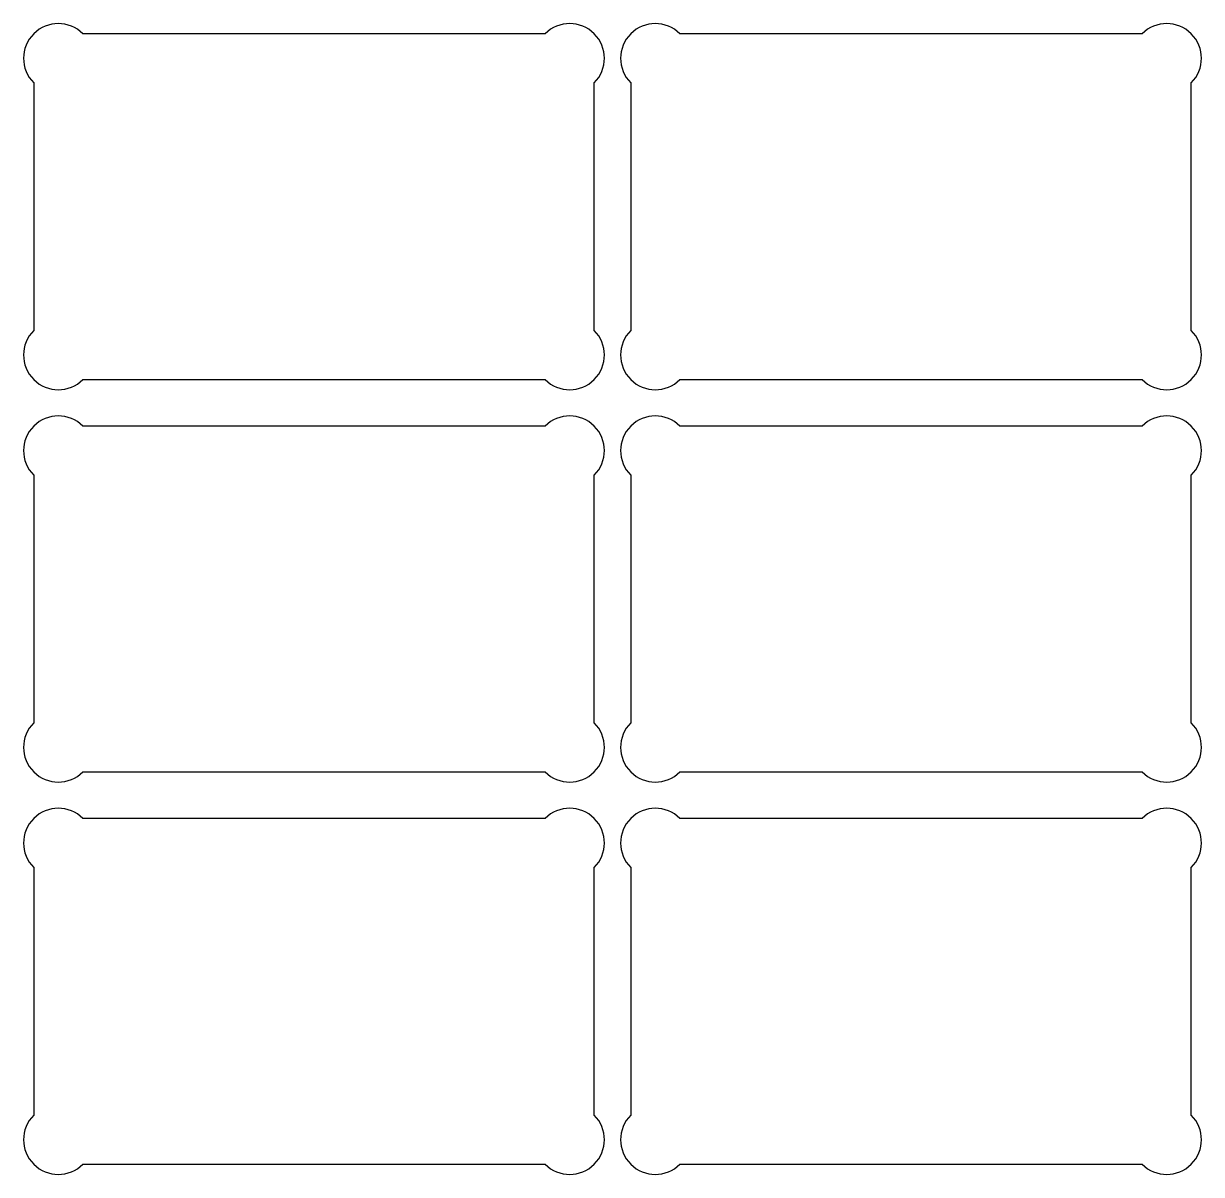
# Model space of a CAD drawing. Header units: millimetres. Extents: x -26.9 to 26.9, y -26.3 to 26.3.
import ezdxf

# ---------------------------------------------------------------- set-up
doc = ezdxf.new("R2010")
doc.units = ezdxf.units.MM
doc.header["$MEASUREMENT"] = 0

msp = doc.modelspace()

# ---------------------------------------------------------------- linework, layer by layer
at = {"linetype": 'ByBlock'}
for points in [[(-3.078, 25.825), (-24.188, 25.825)], [(24.188, 25.825), (3.078, 25.825)], [(-26.433, 23.58), (-26.433, 12.27)], [(-0.833, 12.27), (-0.833, 23.58)], [(0.833, 23.58), (0.833, 12.27)], [(26.433, 12.27), (26.433, 23.58)], [(-24.188, 10.025), (-3.078, 10.025)], [(3.078, 10.025), (24.188, 10.025)], [(-3.078, 7.9), (-24.188, 7.9)], [(24.188, 7.9), (3.078, 7.9)], [(-26.433, 5.655), (-26.433, -5.655)], [(-0.833, -5.655), (-0.833, 5.655)], [(0.833, 5.655), (0.833, -5.655)], [(26.433, -5.655), (26.433, 5.655)], [(-24.188, -7.9), (-3.078, -7.9)], [(3.078, -7.9), (24.188, -7.9)], [(-3.078, -10.025), (-24.188, -10.025)], [(24.188, -10.025), (3.078, -10.025)], [(-26.433, -12.27), (-26.433, -23.58)], [(-0.833, -23.58), (-0.833, -12.27)], [(0.833, -12.27), (0.833, -23.58)], [(26.433, -23.58), (26.433, -12.27)], [(-24.188, -25.825), (-3.078, -25.825)], [(3.078, -25.825), (24.188, -25.825)]]:
    msp.add_lwpolyline(points, dxfattribs=at)
for centre, start, end in [((-25.311, 24.702), 45, 225), ((-1.956, 24.702), 315, 135), ((1.956, 24.702), 45, 225), ((25.311, 24.702), 315, 135), ((-25.311, 11.148), 135, 315), ((-1.956, 11.148), 225, 45), ((1.956, 11.148), 135, 315), ((25.311, 11.148), 225, 45), ((-25.311, 6.777), 45, 225), ((-1.956, 6.777), 315, 135), ((1.956, 6.777), 45, 225), ((25.311, 6.777), 315, 135), ((-25.311, -6.777), 135, 315), ((-1.956, -6.777), 225, 45), ((1.956, -6.777), 135, 315), ((25.311, -6.777), 225, 45), ((-25.311, -11.148), 45, 225), ((-1.956, -11.148), 315, 135), ((1.956, -11.148), 45, 225), ((25.311, -11.148), 315, 135), ((-25.311, -24.702), 135, 315), ((-1.956, -24.702), 225, 45), ((1.956, -24.702), 135, 315), ((25.311, -24.702), 225, 45)]:
    msp.add_arc(centre, 1.587, start, end, dxfattribs=at)

doc.saveas('drawing.dxf')
